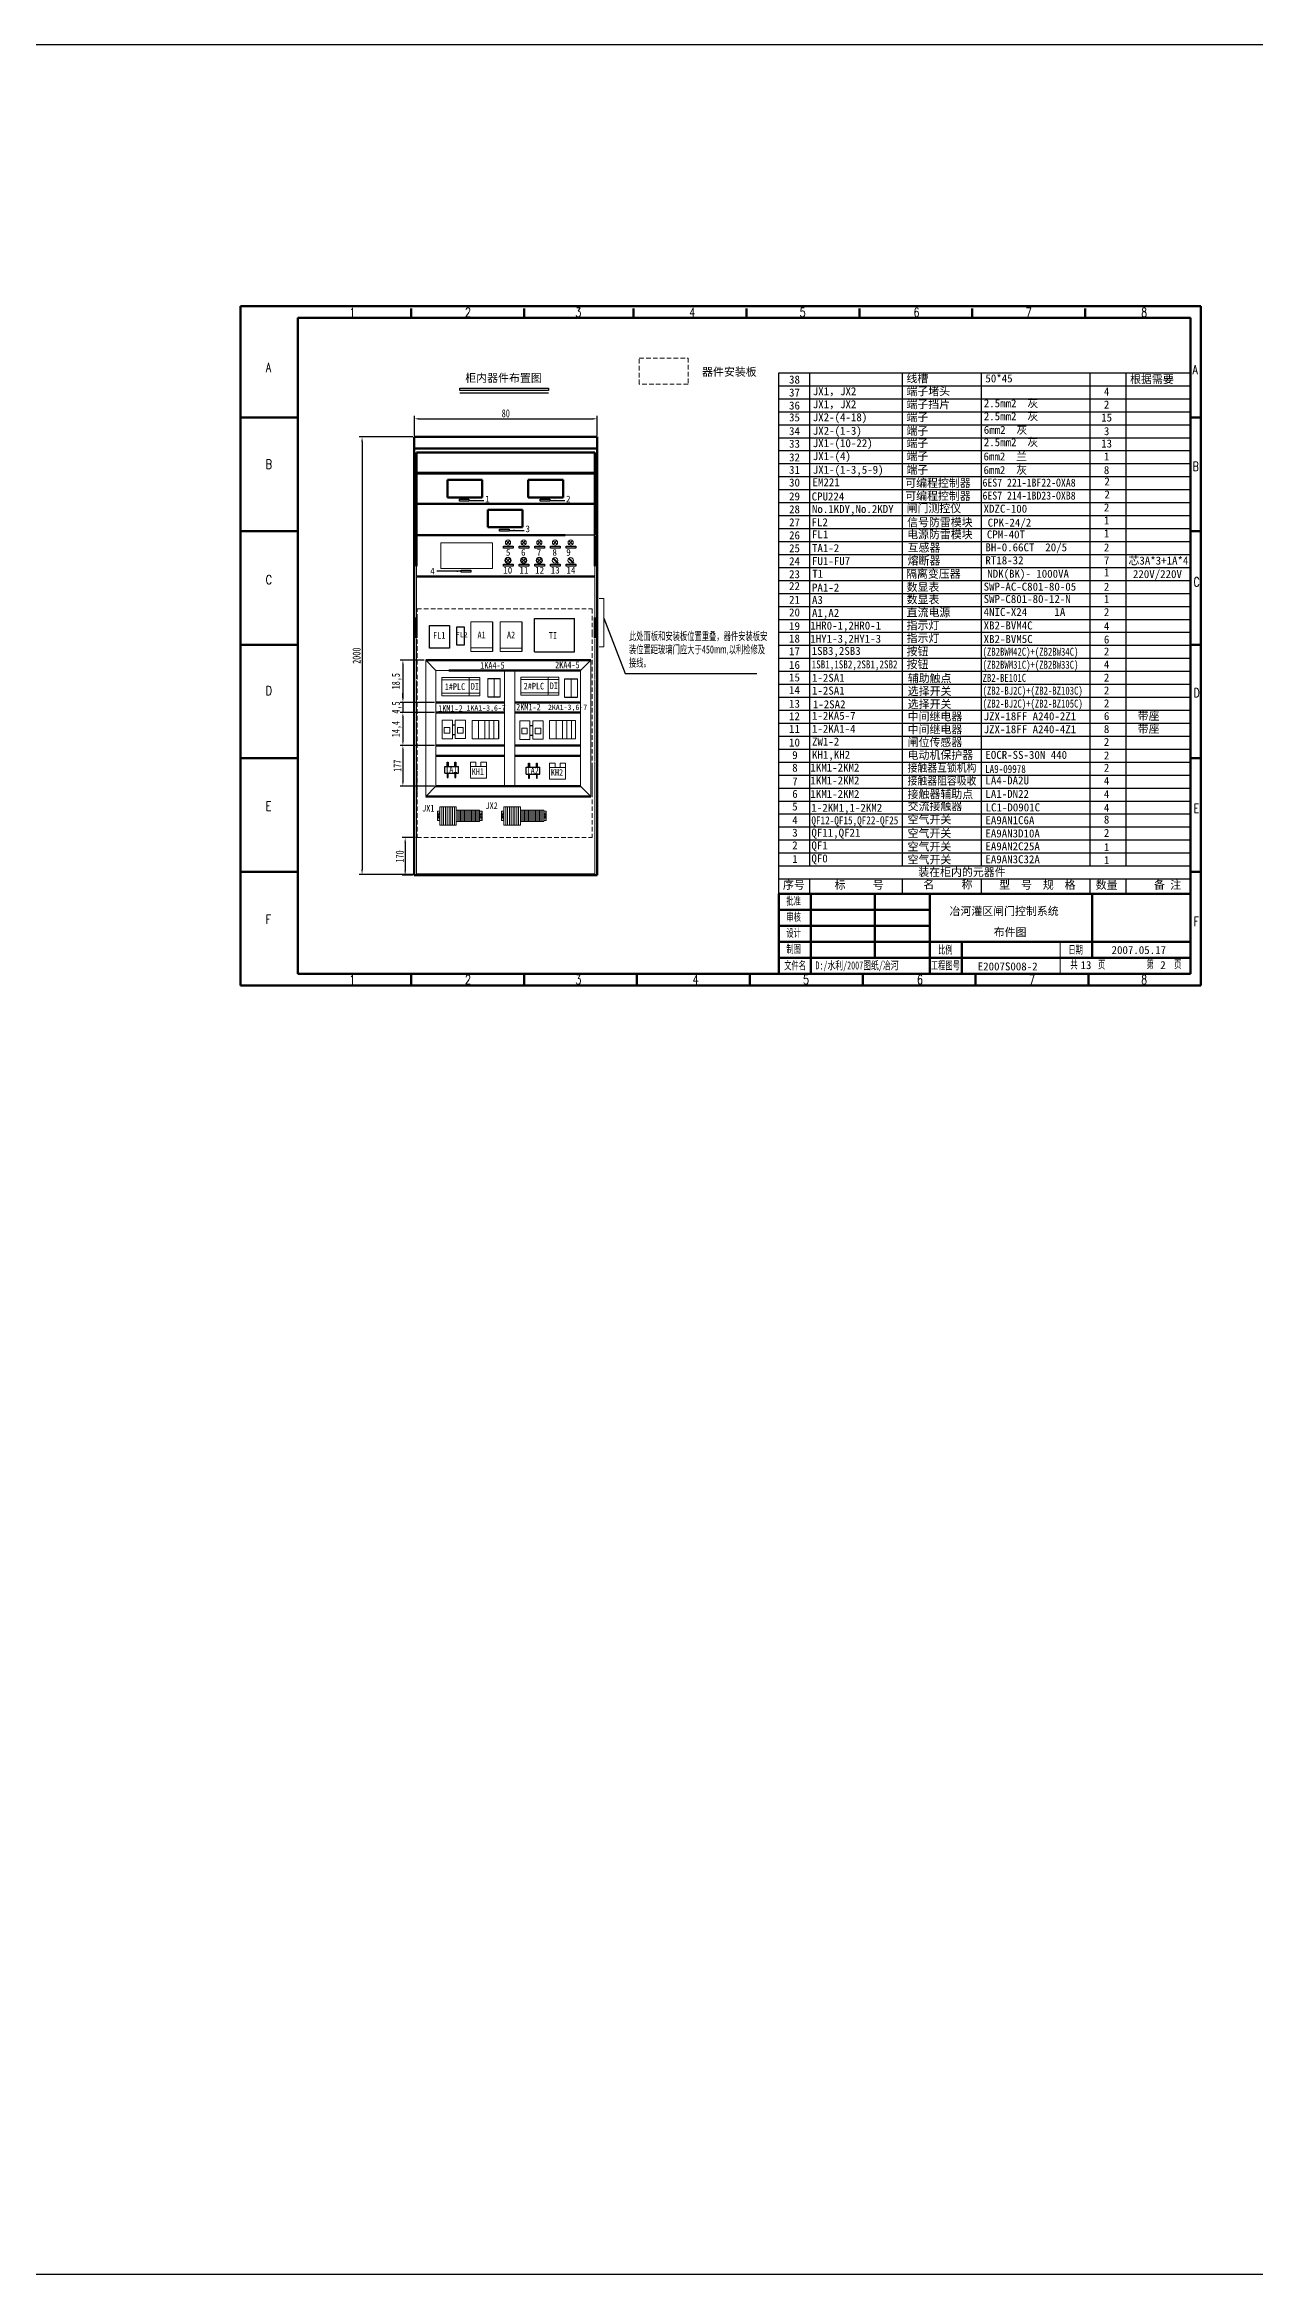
# Model space of a CAD drawing. Header units: millimetres. Extents: x 351 to 10319, y -5939 to 5511.
# Drawn here: x 2900 to 3429, y -2787 to -1812 of the extents above; entities that cross this region are included whole.
import ezdxf
from ezdxf.enums import TextEntityAlignment as Align

# ---------------------------------------------------------------- set-up
doc = ezdxf.new("R2010")
doc.units = ezdxf.units.MM
doc.linetypes.add('DASHED', pattern=[0.75, 0.5, -0.25])
doc.layers.add('40', color=7, linetype='Continuous')
doc.layers.add('41', color=7, linetype='Continuous')
doc.styles.add('HZ', font='txt.shx', dxfattribs={"width": 0.65, "bigfont": 'hztxt.shx'})
doc.styles.add('song', font='SimSun.ttf', dxfattribs={"width": 0.65})
doc.styles.add('仿宋', font='SIMFANG.TTF', dxfattribs={"width": 0.65})
doc.styles.add('图框', font='SimSun.ttf')
doc.dimstyles.new('ISO-25', dxfattribs={"dimtxt": 3.5, "dimasz": 2, "dimexe": 1.25, "dimexo": 0.625, "dimtad": 1, "dimtoh": 1, "dimtxsty": 'song', "dimcen": 2.5, "dimadec": 0, "dimazin": 0, "dimtfac": 1, "dimtmove": 0, "dimatfit": 3, "dimfxl": 0, "dimarcsym": 0})

# ---------------------------------------------------------------- blocks, each defined once
blk = doc.blocks.new('A3图框')
at = {"color": 0, "lineweight": 50}
for p, q in [((167.91, 122.87), (-252.09, 122.87)), ((-177.45, 121.9), (-177.45, 117.9)), ((-128.08, 121.9), (-128.08, 117.9)), ((-80.2, 121.9), (-80.2, 117.9)), ((-30.83, 121.9), (-30.83, 117.9)), ((18.54, 121.9), (18.54, 117.9)), ((67.91, 121.9), (67.91, 117.9)), ((117.28, 121.9), (117.28, 117.9)), ((-227.09, 74.21), (-252.09, 74.21)), ((167.91, 74.21), (163.31, 74.21)), ((-227.09, 24.55), (-252.09, 24.55)), ((167.91, 24.55), (163.31, 24.55)), ((-227.09, -25.11), (-252.09, -25.11)), ((167.48, -25.11), (163.31, -25.11)), ((-227.09, -74.77), (-252.09, -74.77)), ((167.91, -74.77), (163.31, -74.77)), ((-227.09, -124.43), (-252.09, -124.43)), ((167.91, -124.43), (163.31, -124.43)), ((167.91, -174.13), (-252.08, -174.13)), ((-177.45, -169.13), (-177.45, -174.09)), ((-128.08, -169.13), (-128.08, -174.09)), ((-78.71, -169.13), (-78.71, -174.09)), ((-29.34, -169.13), (-29.34, -174.09)), ((20.03, -169.13), (20.03, -174.09)), ((69.4, -169.13), (69.4, -174.09)), ((118.77, -169.13), (118.77, -174.09))]:
    blk.add_line(p, q, dxfattribs=at)
at = {"lineweight": 20}
blk.add_line((106.31, -155.13), (106.31, -169.13), dxfattribs=at)
at = {"layer": '40', "color": 0, "lineweight": 50}
for p, q in [((163.31, 117.86), (-227.09, 117.86)), ((163.31, -169.13), (163.31, 117.86)), ((-16.69, -134.13), (163.31, -134.13)), ((-16.69, -169.13), (-16.69, -134.13)), ((-2.69, -169.13), (-2.69, -134.13)), ((25.31, -162.13), (25.31, -134.13)), ((49.31, -169.13), (49.31, -134.13)), ((120.31, -162.13), (120.31, -134.13)), ((-16.69, -141.13), (49.31, -141.13)), ((-16.69, -148.13), (49.31, -148.13)), ((-16.69, -155.13), (163.31, -155.13)), ((63.31, -169.13), (63.31, -155.13)), ((63.31, -169.13), (63.31, -155.13)), ((120.31, -162.13), (120.31, -155.13)), ((-16.69, -162.13), (163.31, -162.13)), ((-227.09, -169.13), (163.31, -169.13))]:
    blk.add_line(p, q, dxfattribs=at)
at = {"layer": '41', "color": 0, "lineweight": 50}
for p, q in [((-252.09, 122.87), (-252.09, -174.13)), ((-227.09, 117.86), (-227.09, -169.13)), ((167.91, 122.87), (167.91, -174.13))]:
    blk.add_line(p, q, dxfattribs=at)
at = {"color": 0, "lineweight": 50, "style": 'HZ', "width": 0.75}
for s, p in [('1', (-204.46, 118.25)), ('2', (-153.9, 118.25)), ('3', (-105.64, 118.25)), ('4', (-55.8, 118.25)), ('5', (-7.53, 118.25)), ('6', (42.26, 118.25)), ('7', (91.29, 118.25)), ('8', (141.81, 118.25)), ('A', (-241.05, 94.13)), ('A', (164.3, 93.18)), ('B', (-241.05, 51.84)), ('B', (164.3, 50.89)), ('C', (-241.05, 1.29)), ('C', (164.68, 0.34)), ('D', (-241.05, -47.19)), ('D', (164.68, -48.14)), ('E', (-241.05, -97.74)), ('E', (164.68, -98.68)), ('F', (-241.05, -147.25)), ('F', (164.68, -148.2)), ('1', (-204.46, -173.57)), ('2', (-153.9, -173.57)), ('3', (-105.64, -173.57)), ('4', (-54.31, -173.57)), ('5', (-6.05, -173.57)), ('6', (43.75, -173.57)), ('7', (92.78, -173.57)), ('8', (141.81, -173.57))]:
    blk.add_text(s, height=4, dxfattribs=at).set_placement(p)
at = {"layer": '41', "color": 0, "lineweight": 20, "style": '仿宋', "width": 0.65}
for s, p in [('批准', (-13.37, -138.93)), ('审核', (-13.37, -145.93)), ('设计', (-13.37, -152.93)), ('制图', (-13.37, -159.93)), ('文件名', (-14.32, -167.16)), ('工程图号', (49.8, -167.15)), ('比例', (52.97, -160.27)), ('日期', (109.97, -160.27)), ('共     页', (110.85, -166.78)), ('第     页', (144.15, -166.64))]:
    blk.add_text(s, height=3.5, dxfattribs=at).set_placement(p)
blk = doc.blocks.new('*D100')
at = {"color": 0, "lineweight": -2}
for p, q in [((3062.19, -2158.56), (3056.36, -2158.56)), ((3057.61, -2160.56), (3057.61, -2173.05)), ((3060.99, -2175.05), (3056.36, -2175.05))]:
    blk.add_line(p, q, dxfattribs=at)
at = {"color": 0}
for points in [[(3057.28, -2160.56), (3057.94, -2160.56), (3057.61, -2158.56)], [(3057.28, -2173.05), (3057.94, -2173.05), (3057.61, -2175.05)]]:
    blk.add_solid(points, dxfattribs=at)
at = {"layer": 'Defpoints', "color": 0}
for p in [(3062.82, -2158.56), (3057.61, -2175.05), (3061.62, -2175.05)]:
    blk.add_point(p, dxfattribs=at)
at = {"color": 0, "insert": (3055.24, -2166.8), "char_height": 3.5, "attachment_point": 5, "rotation": 90, "style": 'song'}
blk.add_mtext('170', dxfattribs=at)
blk = doc.blocks.new('*D101')
at = {"color": 0, "lineweight": -2}
for p, q in [((3065.96, -2080.9), (3055.37, -2080.9)), ((3056.62, -2082.9), (3056.62, -2097.4)), ((3070.46, -2099.4), (3055.37, -2099.4))]:
    blk.add_line(p, q, dxfattribs=at)
at = {"color": 0}
for points in [[(3056.29, -2082.9), (3056.96, -2082.9), (3056.62, -2080.9)], [(3056.29, -2097.4), (3056.96, -2097.4), (3056.62, -2099.4)]]:
    blk.add_solid(points, dxfattribs=at)
at = {"layer": 'Defpoints', "color": 0}
for p in [(3066.59, -2080.9), (3056.62, -2099.4), (3071.09, -2099.4)]:
    blk.add_point(p, dxfattribs=at)
at = {"color": 0, "insert": (3053.96, -2090.15), "char_height": 3.5, "attachment_point": 5, "rotation": 90, "style": 'song'}
blk.add_mtext('18,5', dxfattribs=at)
blk = doc.blocks.new('*D102')
at = {"color": 0, "lineweight": -2}
for p, q in [((3056.62, -2097.4), (3056.62, -2095.4)), ((3070.46, -2099.4), (3055.37, -2099.4)), ((3070.46, -2103.9), (3055.37, -2103.9)), ((3056.62, -2099.4), (3056.62, -2103.9)), ((3056.62, -2105.9), (3056.62, -2107.9))]:
    blk.add_line(p, q, dxfattribs=at)
at = {"color": 0}
for points in [[(3056.29, -2097.4), (3056.96, -2097.4), (3056.62, -2099.4)], [(3056.29, -2105.9), (3056.96, -2105.9), (3056.62, -2103.9)]]:
    blk.add_solid(points, dxfattribs=at)
at = {"layer": 'Defpoints', "color": 0}
for p in [(3056.62, -2103.9), (3071.09, -2099.4), (3071.09, -2103.9)]:
    blk.add_point(p, dxfattribs=at)
at = {"color": 0, "insert": (3053.96, -2101.65), "char_height": 3.5, "attachment_point": 5, "rotation": 90, "style": 'song'}
blk.add_mtext('4,5', dxfattribs=at)
blk = doc.blocks.new('*D103')
at = {"color": 0, "lineweight": -2}
for p, q in [((3070.46, -2103.9), (3055.37, -2103.9)), ((3056.62, -2105.9), (3056.62, -2116.3)), ((3070.46, -2118.3), (3055.37, -2118.3))]:
    blk.add_line(p, q, dxfattribs=at)
at = {"color": 0}
for points in [[(3056.29, -2105.9), (3056.96, -2105.9), (3056.62, -2103.9)], [(3056.29, -2116.3), (3056.96, -2116.3), (3056.62, -2118.3)]]:
    blk.add_solid(points, dxfattribs=at)
at = {"layer": 'Defpoints', "color": 0}
for p in [(3071.09, -2103.9), (3056.62, -2118.3), (3071.09, -2118.3)]:
    blk.add_point(p, dxfattribs=at)
at = {"color": 0, "insert": (3053.96, -2111.1), "char_height": 3.5, "attachment_point": 5, "rotation": 90, "style": 'song'}
blk.add_mtext('14,4', dxfattribs=at)
blk = doc.blocks.new('*D104')
at = {"color": 0, "lineweight": -2}
for p, q in [((3070.46, -2118.3), (3055.37, -2118.3)), ((3056.62, -2120.3), (3056.62, -2134)), ((3070.46, -2136), (3055.37, -2136))]:
    blk.add_line(p, q, dxfattribs=at)
at = {"color": 0}
for points in [[(3056.29, -2120.3), (3056.96, -2120.3), (3056.62, -2118.3)], [(3056.29, -2134), (3056.96, -2134), (3056.62, -2136)]]:
    blk.add_solid(points, dxfattribs=at)
at = {"layer": 'Defpoints', "color": 0}
for p in [(3071.09, -2118.3), (3056.62, -2136), (3071.09, -2136)]:
    blk.add_point(p, dxfattribs=at)
at = {"color": 0, "insert": (3054.25, -2127.15), "char_height": 3.5, "attachment_point": 5, "rotation": 90, "style": 'song'}
blk.add_mtext('177', dxfattribs=at)
blk = doc.blocks.new('*D105')
at = {"color": 0, "lineweight": -2}
for p, q in [((3061.62, -1982.71), (3061.62, -1974.15)), ((3063.62, -1975.4), (3139.62, -1975.4)), ((3141.62, -1982.71), (3141.62, -1974.15))]:
    blk.add_line(p, q, dxfattribs=at)
at = {"color": 0}
for points in [[(3063.62, -1975.07), (3063.62, -1975.73), (3061.62, -1975.4)], [(3139.62, -1975.07), (3139.62, -1975.73), (3141.62, -1975.4)]]:
    blk.add_solid(points, dxfattribs=at)
at = {"layer": 'Defpoints', "color": 0}
for p in [(3141.62, -1975.4), (3061.62, -1983.33), (3141.62, -1983.33)]:
    blk.add_point(p, dxfattribs=at)
at = {"color": 0, "insert": (3101.62, -1973.03), "char_height": 3.5, "attachment_point": 5, "style": 'song'}
blk.add_mtext('80', dxfattribs=at)
blk = doc.blocks.new('*D106')
at = {"color": 0, "lineweight": -2}
for p, q in [((3060.99, -1983.33), (3037.51, -1983.33)), ((3038.76, -1985.33), (3038.76, -2172.64)), ((3061.99, -2174.64), (3037.51, -2174.64))]:
    blk.add_line(p, q, dxfattribs=at)
at = {"color": 0}
for points in [[(3038.42, -1985.33), (3039.09, -1985.33), (3038.76, -1983.33)], [(3038.42, -2172.64), (3039.09, -2172.64), (3038.76, -2174.64)]]:
    blk.add_solid(points, dxfattribs=at)
at = {"layer": 'Defpoints', "color": 0}
for p in [(3061.62, -1983.33), (3038.76, -2174.64), (3062.62, -2174.64)]:
    blk.add_point(p, dxfattribs=at)
at = {"color": 0, "insert": (3036.38, -2078.99), "char_height": 3.5, "attachment_point": 5, "rotation": 90, "style": 'song'}
blk.add_mtext('2000', dxfattribs=at)

msp = doc.modelspace()

# ---------------------------------------------------------------- linework, layer by layer
at = {"color": 0}
for p, q in [((3221.006, -1955.26), (3400.744, -1955.26)), ((3221.006, -2183.191), (3221.006, -1955.26)), ((3234.522, -2069.065), (3234.522, -1955.26)), ((3275.04, -2102.8), (3275.04, -1955.26)), ((3309.643, -2102.8), (3309.643, -1955.26)), ((3357.112, -2069.065), (3357.112, -1955.26)), ((3372.93, -2069.065), (3372.93, -1955.26)), ((3081.573, -1964.043), (3120.293, -1964.043)), ((3221.006, -1960.936), (3400.744, -1960.936)), ((3221.006, -1966.611), (3400.744, -1966.611)), ((3221.006, -1966.611), (3400.744, -1966.611)), ((3221.006, -1966.611), (3400.744, -1966.611)), ((3221.006, -1972.287), (3400.744, -1972.287)), ((3221.006, -1977.962), (3400.744, -1977.962)), ((3221.006, -1983.638), (3400.744, -1983.638)), ((3221.006, -1983.638), (3400.744, -1983.638)), ((3221.006, -1989.313), (3400.744, -1989.313)), ((3221.006, -1994.989), (3400.744, -1994.989)), ((3221.006, -2000.664), (3400.744, -2000.664)), ((3221.006, -2006.339), (3400.744, -2006.339)), ((3221.006, -2012.015), (3400.744, -2012.015)), ((3221.006, -2017.69), (3400.744, -2017.69)), ((3221.006, -2023.366), (3400.744, -2023.366)), ((3221.006, -2029.041), (3400.744, -2029.041)), ((3221.006, -2034.717), (3400.744, -2034.717)), ((3221.006, -2040.392), (3400.744, -2040.392)), ((3221.006, -2046.067), (3400.744, -2046.067)), ((3221.006, -2051.743), (3400.744, -2051.743)), ((3221.006, -2057.418), (3400.744, -2057.418)), ((3234.522, -2080.148), (3234.522, -2052.019)), ((3275.04, -2068.996), (3275.04, -2052.019)), ((3309.643, -2068.996), (3309.643, -2052.019)), ((3357.112, -2080.148), (3357.112, -2052.019)), ((3372.93, -2080.148), (3372.93, -2052.019)), ((3221.006, -2063.094), (3400.744, -2063.094)), ((3234.522, -2097.125), (3234.522, -2063.122)), ((3275.04, -2080.099), (3275.04, -2063.122)), ((3309.643, -2080.099), (3309.643, -2063.122)), ((3357.112, -2102.8), (3357.112, -2063.122)), ((3372.93, -2102.8), (3372.93, -2063.122)), ((3221.006, -2068.769), (3400.744, -2068.769)), ((3221.006, -2074.445), (3400.744, -2074.445)), ((3221.006, -2080.12), (3400.744, -2080.12)), ((3221.006, -2085.795), (3400.744, -2085.795)), ((3221.006, -2091.471), (3400.744, -2091.471)), ((3221.006, -2097.146), (3400.744, -2097.146)), ((3221.006, -2102.822), (3400.744, -2102.822)), ((3234.522, -2114.102), (3234.522, -2097.125)), ((3275.04, -2119.777), (3275.04, -2102.8)), ((3309.643, -2119.777), (3309.643, -2102.8)), ((3357.112, -2119.777), (3357.112, -2102.8)), ((3372.93, -2119.777), (3372.93, -2102.8)), ((3221.006, -2108.497), (3400.744, -2108.497)), ((3221.006, -2114.173), (3400.744, -2114.173)), ((3234.522, -2136.973), (3234.522, -2114.102)), ((3221.006, -2119.848), (3400.744, -2119.848)), ((3221.006, -2125.523), (3400.744, -2125.523)), ((3275.04, -2142.649), (3275.04, -2119.777)), ((3309.643, -2142.649), (3309.643, -2119.777)), ((3357.112, -2142.649), (3357.112, -2119.777)), ((3372.93, -2142.649), (3372.93, -2119.777)), ((3221.006, -2131.199), (3400.744, -2131.199)), ((3234.522, -2153.95), (3234.522, -2131.298)), ((3275.04, -2153.95), (3275.04, -2131.298)), ((3309.643, -2153.901), (3309.643, -2131.298)), ((3357.112, -2153.901), (3357.112, -2131.298)), ((3372.93, -2153.901), (3372.93, -2131.298)), ((3221.006, -2136.874), (3400.744, -2136.874)), ((3221.006, -2142.55), (3400.744, -2142.55)), ((3221.006, -2148.225), (3400.744, -2148.225)), ((3221.006, -2153.901), (3400.744, -2153.901)), ((3234.522, -2170.927), (3234.522, -2153.95)), ((3275.04, -2170.927), (3275.04, -2153.95)), ((3309.643, -2170.927), (3309.643, -2153.95)), ((3357.112, -2170.927), (3357.112, -2153.95)), ((3372.93, -2170.927), (3372.93, -2153.95)), ((3221.006, -2159.576), (3400.744, -2159.576)), ((3221.006, -2165.252), (3400.744, -2165.252)), ((3221.006, -2170.927), (3400.744, -2170.927)), ((3221.006, -2176.602), (3400.744, -2176.602)), ((3234.522, -2183.191), (3234.522, -2176.602)), ((3275.04, -2183.191), (3275.04, -2176.602)), ((3309.643, -2183.191), (3309.643, -2176.602)), ((3357.112, -2183.191), (3357.112, -2176.602)), ((3372.93, -2183.191), (3372.93, -2176.602))]:
    msp.add_line(p, q, dxfattribs=at)
at = {"lineweight": 50}
for p, q in [((3061.617, -1983.33), (3061.617, -2175.047)), ((3061.617, -1983.33), (3141.617, -1983.33)), ((3061.617, -1988.33), (3141.617, -1988.33)), ((3141.617, -1983.33), (3141.617, -2143.318)), ((3141.617, -1983.33), (3141.617, -2175.047)), ((3062.617, -1990.158), (3062.617, -2017.061)), ((3062.617, -1990.158), (3140.617, -1990.158)), ((3062.617, -1990.158), (3140.617, -1990.158)), ((3062.617, -1999.048), (3140.617, -1999.048)), ((3140.617, -1990.158), (3140.617, -2017.061)), ((3061.617, -1999.281), (3128.617, -1999.281)), ((3062.617, -1999.281), (3140.617, -1999.281)), ((3076.109, -2002.136), (3091.309, -2002.136)), ((3076.109, -2002.136), (3076.109, -2009.746)), ((3091.309, -2002.136), (3091.309, -2009.746)), ((3111.464, -2002.136), (3126.664, -2002.136)), ((3111.464, -2002.136), (3111.464, -2009.746)), ((3126.664, -2002.136), (3126.664, -2009.746)), ((3062.617, -2012.616), (3127.617, -2012.616)), ((3062.617, -2012.616), (3140.617, -2012.616)), ((3062.617, -2012.816), (3062.617, -2039.857)), ((3076.109, -2009.746), (3091.309, -2009.746)), ((3093.727, -2015.205), (3108.927, -2015.205)), ((3093.727, -2015.205), (3093.727, -2022.815)), ((3108.927, -2015.205), (3108.927, -2022.815)), ((3111.464, -2009.746), (3126.664, -2009.746)), ((3140.617, -2012.816), (3140.617, -2026.151)), ((3062.617, -2026.351), (3127.617, -2026.351)), ((3093.727, -2022.815), (3108.927, -2022.815)), ((3140.617, -2026.522), (3140.617, -2039.857)), ((3062.617, -2044.331), (3140.617, -2044.331)), ((3062.617, -2062.311), (3062.617, -2071.201)), ((3140.617, -2062.311), (3140.617, -2071.201)), ((3066.589, -2080.901), (3138.825, -2080.901)), ((3076.709, -2085.401), (3134.325, -2085.401)), ((3071.089, -2099.401), (3094.146, -2099.401)), ((3071.089, -2103.901), (3094.146, -2103.901)), ((3094.146, -2099.401), (3101.118, -2099.401)), ((3094.146, -2103.901), (3101.118, -2103.901)), ((3105.618, -2099.401), (3134.325, -2099.401)), ((3105.618, -2103.901), (3134.325, -2103.901)), ((3071.089, -2118.301), (3094.146, -2118.301)), ((3071.089, -2122.801), (3094.146, -2122.801)), ((3094.146, -2118.301), (3101.118, -2118.301)), ((3094.146, -2122.801), (3101.118, -2122.801)), ((3105.618, -2118.301), (3134.325, -2118.301)), ((3105.618, -2122.801), (3134.325, -2122.801)), ((3066.589, -2140.502), (3138.825, -2140.502)), ((3071.089, -2136.002), (3134.325, -2136.002)), ((3062.617, -2174.641), (3140.617, -2174.641)), ((3061.617, -2175.047), (3141.617, -2175.047)), ((3061.617, -2175.047), (3141.617, -2175.047))]:
    msp.add_line(p, q, dxfattribs=at)
at = {"lineweight": 20}
for p, q in [((3062.617, -2012.816), (3140.617, -2012.816)), ((3062.617, -2026.151), (3140.617, -2026.151)), ((3062.617, -2026.151), (3140.617, -2026.151)), ((3062.617, -2026.351), (3062.617, -2044.131)), ((3062.617, -2026.351), (3140.617, -2026.351)), ((3062.617, -2026.351), (3140.617, -2026.351)), ((3140.617, -2026.351), (3140.617, -2044.131)), ((3073.26, -2029.641), (3073.26, -2040.841)), ((3073.26, -2029.641), (3095.76, -2029.641)), ((3095.76, -2029.641), (3095.76, -2040.841)), ((3101.727, -2028.766), (3103.442, -2030.223)), ((3101.727, -2036.563), (3103.442, -2038.02)), ((3101.818, -2030.318), (3103.351, -2028.671)), ((3101.818, -2038.114), (3103.351, -2036.468)), ((3108.581, -2028.766), (3110.295, -2030.223)), ((3108.581, -2036.563), (3110.295, -2038.02)), ((3108.671, -2030.318), (3110.205, -2028.671)), ((3108.671, -2038.114), (3110.205, -2036.468)), ((3115.434, -2028.766), (3117.149, -2030.223)), ((3115.434, -2036.563), (3117.149, -2038.02)), ((3115.525, -2030.318), (3117.058, -2028.671)), ((3115.525, -2038.114), (3117.058, -2036.468)), ((3122.288, -2028.766), (3124.003, -2030.223)), ((3122.379, -2030.318), (3123.912, -2028.671)), ((3129.142, -2028.766), (3130.856, -2030.223)), ((3129.232, -2030.318), (3130.766, -2028.671)), ((3062.617, -2044.131), (3140.617, -2044.131)), ((3062.617, -2044.331), (3062.617, -2062.111)), ((3062.617, -2044.331), (3127.617, -2044.331)), ((3062.617, -2044.331), (3127.617, -2044.331)), ((3073.26, -2040.841), (3095.76, -2040.841)), ((3140.617, -2044.331), (3140.617, -2062.111)), ((3142.457, -2054.045), (3144.448, -2054.045)), ((3144.448, -2075.152), (3144.448, -2054.045)), ((3086.261, -2064.158), (3095.761, -2064.158)), ((3086.261, -2077.158), (3086.261, -2064.158)), ((3099.139, -2064.178), (3108.639, -2064.178)), ((3099.139, -2077.178), (3099.139, -2064.178)), ((3062.617, -2071.401), (3062.617, -2089.181)), ((3086.261, -2075.608), (3095.761, -2075.608)), ((3086.261, -2077.158), (3095.761, -2077.158)), ((3099.139, -2075.629), (3108.639, -2075.629)), ((3099.139, -2077.178), (3108.639, -2077.178)), ((3140.617, -2071.401), (3140.617, -2089.181)), ((3142.457, -2075.152), (3144.448, -2075.152)), ((3066.589, -2080.901), (3066.589, -2140.502)), ((3071.089, -2085.401), (3071.089, -2136.002)), ((3071.089, -2085.401), (3089.63, -2085.401)), ((3101.118, -2085.401), (3101.118, -2136.002)), ((3105.618, -2085.401), (3105.618, -2136.002)), ((3134.325, -2085.401), (3134.325, -2136.002)), ((3138.825, -2080.901), (3138.825, -2140.502)), ((3062.617, -2089.893), (3062.617, -2107.673)), ((3073.668, -2088.545), (3090.268, -2088.545)), ((3073.668, -2088.545), (3073.668, -2096.545)), ((3073.668, -2096.545), (3090.268, -2096.545)), ((3073.668, -2096.545), (3090.268, -2096.545)), ((3073.707, -2089.573), (3090.268, -2089.573)), ((3073.707, -2095.44), (3090.268, -2095.44)), ((3085.668, -2088.545), (3085.668, -2096.545)), ((3090.268, -2088.545), (3090.268, -2096.545)), ((3093.743, -2088.922), (3093.743, -2096.922)), ((3096.523, -2088.922), (3096.523, -2096.922)), ((3099.182, -2088.922), (3099.182, -2096.922)), ((3099.182, -2088.922), (3099.182, -2096.922)), ((3108.203, -2088.318), (3108.203, -2096.318)), ((3108.203, -2088.318), (3124.803, -2088.318)), ((3108.203, -2096.318), (3124.803, -2096.318)), ((3108.203, -2096.318), (3124.803, -2096.318)), ((3108.242, -2089.346), (3124.803, -2089.346)), ((3108.242, -2095.213), (3124.803, -2095.213)), ((3120.203, -2088.318), (3120.203, -2096.318)), ((3124.803, -2088.318), (3124.803, -2096.318)), ((3127.353, -2089.137), (3127.353, -2097.137)), ((3130.224, -2089.137), (3130.224, -2097.137)), ((3132.972, -2089.137), (3132.972, -2097.137)), ((3132.972, -2089.137), (3132.972, -2097.137)), ((3140.617, -2089.381), (3140.617, -2107.161)), ((3062.617, -2107.873), (3062.617, -2125.653)), ((3073.764, -2107.195), (3078.264, -2107.195)), ((3073.764, -2107.195), (3073.764, -2115.295)), ((3073.764, -2115.295), (3078.264, -2115.295)), ((3078.264, -2107.195), (3078.264, -2115.295)), ((3079.476, -2107.145), (3083.976, -2107.145)), ((3079.476, -2107.145), (3079.476, -2115.245)), ((3079.476, -2115.245), (3083.976, -2115.245)), ((3083.976, -2107.145), (3083.976, -2115.245)), ((3086.956, -2107.327), (3086.956, -2115.327)), ((3086.956, -2107.327), (3096.394, -2107.327)), ((3086.956, -2115.327), (3096.394, -2115.327)), ((3089.736, -2107.327), (3089.736, -2115.327)), ((3092.394, -2107.327), (3092.394, -2115.327)), ((3092.394, -2107.327), (3092.394, -2115.327)), ((3094.394, -2107.327), (3094.394, -2115.327)), ((3094.394, -2107.327), (3094.394, -2115.327)), ((3096.394, -2107.327), (3096.394, -2115.327)), ((3096.426, -2107.327), (3098.426, -2107.327)), ((3096.426, -2107.327), (3096.426, -2115.327)), ((3096.426, -2115.327), (3098.426, -2115.327)), ((3107.702, -2107.48), (3107.702, -2115.58)), ((3107.702, -2107.48), (3112.202, -2107.48)), ((3107.702, -2115.58), (3112.202, -2115.58)), ((3112.202, -2107.48), (3112.202, -2115.58)), ((3113.414, -2107.43), (3113.414, -2115.53)), ((3113.414, -2107.43), (3117.914, -2107.43)), ((3113.414, -2115.53), (3117.914, -2115.53)), ((3117.914, -2107.43), (3117.914, -2115.53)), ((3120.762, -2107.329), (3130.381, -2107.329)), ((3120.762, -2107.329), (3120.762, -2115.329)), ((3120.762, -2115.329), (3130.381, -2115.329)), ((3123.634, -2107.329), (3123.634, -2115.329)), ((3126.381, -2107.329), (3126.381, -2115.329)), ((3126.381, -2107.329), (3126.381, -2115.329)), ((3128.381, -2107.329), (3128.381, -2115.329)), ((3128.381, -2107.329), (3128.381, -2115.329)), ((3130.058, -2107.329), (3132.058, -2107.329)), ((3130.058, -2115.329), (3132.058, -2115.329)), ((3130.381, -2107.329), (3130.381, -2115.329)), ((3132.058, -2107.329), (3132.058, -2115.329)), ((3132.058, -2107.329), (3132.058, -2115.329)), ((3140.617, -2107.361), (3140.617, -2125.141)), ((3062.617, -2125.341), (3062.617, -2143.121)), ((3086.135, -2125.591), (3086.135, -2132.591)), ((3086.135, -2125.591), (3088.534, -2125.591)), ((3088.534, -2125.591), (3088.534, -2127.429)), ((3090.735, -2125.591), (3093.135, -2125.591)), ((3090.735, -2125.591), (3090.735, -2127.429)), ((3093.135, -2125.591), (3093.135, -2132.591)), ((3140.617, -2125.341), (3140.617, -2143.121)), ((3062.617, -2129.435), (3062.617, -2174.641)), ((3086.135, -2127.429), (3093.135, -2127.429)), ((3086.135, -2132.591), (3093.135, -2132.591)), ((3120.766, -2125.995), (3123.165, -2125.995)), ((3120.766, -2125.995), (3120.766, -2132.995)), ((3120.766, -2127.832), (3127.766, -2127.832)), ((3120.766, -2132.995), (3127.766, -2132.995)), ((3123.165, -2125.995), (3123.165, -2127.832)), ((3125.366, -2125.995), (3125.366, -2127.832)), ((3125.366, -2125.995), (3127.766, -2125.995)), ((3127.766, -2125.995), (3127.766, -2132.995)), ((3140.617, -2129.435), (3140.617, -2174.641)), ((3071.089, -2136.002), (3066.589, -2140.502)), ((3072.781, -2145.05), (3079.981, -2145.05)), ((3072.781, -2145.05), (3072.781, -2153.05)), ((3073.581, -2145.05), (3073.581, -2153.05)), ((3073.581, -2145.05), (3073.581, -2153.05)), ((3074.381, -2145.05), (3074.381, -2153.05)), ((3074.381, -2145.05), (3074.381, -2153.05)), ((3075.181, -2145.05), (3075.181, -2153.05)), ((3075.181, -2145.05), (3075.181, -2153.05)), ((3075.981, -2145.05), (3075.981, -2153.05)), ((3075.981, -2145.05), (3075.981, -2153.05)), ((3076.781, -2145.05), (3076.781, -2153.05)), ((3076.781, -2145.05), (3076.781, -2153.05)), ((3077.581, -2145.05), (3077.581, -2153.05)), ((3077.581, -2145.05), (3077.581, -2153.05)), ((3078.381, -2145.05), (3078.381, -2153.05)), ((3078.381, -2145.05), (3078.381, -2153.05)), ((3079.181, -2145.05), (3079.181, -2153.05)), ((3079.181, -2145.05), (3079.181, -2153.05)), ((3079.181, -2145.05), (3079.181, -2153.05)), ((3079.981, -2145.05), (3079.981, -2153.05)), ((3100.785, -2145.05), (3100.785, -2153.05)), ((3100.785, -2145.05), (3107.985, -2145.05)), ((3101.585, -2145.05), (3101.585, -2153.05)), ((3101.585, -2145.05), (3101.585, -2153.05)), ((3102.385, -2145.05), (3102.385, -2153.05)), ((3102.385, -2145.05), (3102.385, -2153.05)), ((3103.185, -2145.05), (3103.185, -2153.05)), ((3103.185, -2145.05), (3103.185, -2153.05)), ((3103.985, -2145.05), (3103.985, -2153.05)), ((3103.985, -2145.05), (3103.985, -2153.05)), ((3104.785, -2145.05), (3104.785, -2153.05)), ((3104.785, -2145.05), (3104.785, -2153.05)), ((3105.585, -2145.05), (3105.585, -2153.05)), ((3105.585, -2145.05), (3105.585, -2153.05)), ((3106.385, -2145.05), (3106.385, -2153.05)), ((3106.385, -2145.05), (3106.385, -2153.05)), ((3107.185, -2145.05), (3107.185, -2153.05)), ((3107.185, -2145.05), (3107.185, -2153.05)), ((3107.185, -2145.05), (3107.185, -2153.05)), ((3107.985, -2145.05), (3107.985, -2153.05)), ((3134.325, -2136.002), (3138.825, -2140.502)), ((3071.748, -2147.055), (3072.781, -2151.044)), ((3072.781, -2147.055), (3071.748, -2151.044)), ((3072.781, -2153.05), (3079.981, -2153.05)), ((3079.981, -2146.55), (3079.981, -2151.55)), ((3079.981, -2146.55), (3090.181, -2146.55)), ((3079.981, -2151.55), (3090.181, -2151.55)), ((3080.581, -2146.55), (3080.581, -2151.55)), ((3080.581, -2146.55), (3080.581, -2151.55)), ((3081.181, -2146.55), (3081.181, -2151.55)), ((3081.181, -2146.55), (3081.181, -2151.55)), ((3081.781, -2146.55), (3081.781, -2151.55)), ((3081.781, -2146.55), (3081.781, -2151.55)), ((3082.381, -2146.55), (3082.381, -2151.55)), ((3082.381, -2146.55), (3082.381, -2151.55)), ((3082.981, -2146.55), (3082.981, -2151.55)), ((3082.981, -2146.55), (3082.981, -2151.55)), ((3083.581, -2146.55), (3083.581, -2151.55)), ((3083.581, -2146.55), (3083.581, -2151.55)), ((3084.181, -2146.55), (3084.181, -2151.55)), ((3084.181, -2146.55), (3084.181, -2151.55)), ((3084.781, -2146.55), (3084.781, -2151.55)), ((3084.781, -2146.55), (3084.781, -2151.55)), ((3085.381, -2146.55), (3085.381, -2151.55)), ((3085.381, -2146.55), (3085.381, -2151.55)), ((3085.981, -2146.55), (3085.981, -2151.55)), ((3085.981, -2146.55), (3085.981, -2151.55)), ((3086.581, -2146.55), (3086.581, -2151.55)), ((3086.581, -2146.55), (3086.581, -2151.55)), ((3087.181, -2146.55), (3087.181, -2151.55)), ((3087.181, -2146.55), (3087.181, -2151.55)), ((3087.781, -2146.55), (3087.781, -2151.55)), ((3087.781, -2146.55), (3087.781, -2151.55)), ((3088.381, -2146.55), (3088.381, -2151.55)), ((3088.381, -2146.55), (3088.381, -2151.55)), ((3088.981, -2146.55), (3088.981, -2151.55)), ((3088.981, -2146.55), (3088.981, -2151.55)), ((3089.581, -2146.55), (3089.581, -2151.55)), ((3089.581, -2146.55), (3089.581, -2151.55)), ((3090.181, -2146.55), (3090.181, -2151.55)), ((3091.214, -2147.055), (3090.181, -2151.044)), ((3090.181, -2147.055), (3091.214, -2151.044)), ((3100.785, -2147.055), (3099.752, -2151.044)), ((3099.752, -2147.055), (3100.785, -2151.044)), ((3100.785, -2153.05), (3107.985, -2153.05)), ((3107.985, -2146.55), (3107.985, -2151.55)), ((3107.985, -2146.55), (3118.185, -2146.55)), ((3107.985, -2151.55), (3118.185, -2151.55)), ((3108.585, -2146.55), (3108.585, -2151.55)), ((3108.585, -2146.55), (3108.585, -2151.55)), ((3109.185, -2146.55), (3109.185, -2151.55)), ((3109.185, -2146.55), (3109.185, -2151.55)), ((3109.785, -2146.55), (3109.785, -2151.55)), ((3109.785, -2146.55), (3109.785, -2151.55)), ((3110.385, -2146.55), (3110.385, -2151.55)), ((3110.385, -2146.55), (3110.385, -2151.55)), ((3110.985, -2146.55), (3110.985, -2151.55)), ((3110.985, -2146.55), (3110.985, -2151.55)), ((3111.585, -2146.55), (3111.585, -2151.55)), ((3111.585, -2146.55), (3111.585, -2151.55)), ((3112.185, -2146.55), (3112.185, -2151.55)), ((3112.185, -2146.55), (3112.185, -2151.55)), ((3112.785, -2146.55), (3112.785, -2151.55)), ((3112.785, -2146.55), (3112.785, -2151.55)), ((3113.385, -2146.55), (3113.385, -2151.55)), ((3113.385, -2146.55), (3113.385, -2151.55)), ((3113.985, -2146.55), (3113.985, -2151.55)), ((3113.985, -2146.55), (3113.985, -2151.55)), ((3114.585, -2146.55), (3114.585, -2151.55)), ((3114.585, -2146.55), (3114.585, -2151.55)), ((3115.185, -2146.55), (3115.185, -2151.55)), ((3115.185, -2146.55), (3115.185, -2151.55)), ((3115.785, -2146.55), (3115.785, -2151.55)), ((3115.785, -2146.55), (3115.785, -2151.55)), ((3116.385, -2146.55), (3116.385, -2151.55)), ((3116.385, -2146.55), (3116.385, -2151.55)), ((3116.985, -2146.55), (3116.985, -2151.55)), ((3116.985, -2146.55), (3116.985, -2151.55)), ((3117.585, -2146.55), (3117.585, -2151.55)), ((3117.585, -2146.55), (3117.585, -2151.55)), ((3118.185, -2146.55), (3118.185, -2151.55)), ((3118.185, -2147.055), (3119.218, -2151.044)), ((3119.218, -2147.055), (3118.185, -2151.044))]:
    msp.add_line(p, q, dxfattribs=at)
for p, q in [((3077.028, -2065.722), (3077.028, -2075.748)), ((3095.761, -2064.158), (3095.761, -2077.158)), ((3108.639, -2064.178), (3108.639, -2077.178)), ((3114.213, -2077.325), (3114.213, -2062.725)), ((3114.213, -2062.725), (3131.713, -2062.725)), ((3131.713, -2077.325), (3131.713, -2062.725)), ((3066.589, -2080.901), (3071.089, -2085.401)), ((3114.213, -2077.325), (3125.923, -2077.325)), ((3125.923, -2077.325), (3131.713, -2077.325)), ((3138.825, -2080.901), (3134.325, -2085.401)), ((3093.743, -2088.922), (3099.182, -2088.922)), ((3127.353, -2089.137), (3132.972, -2089.137)), ((3093.743, -2096.922), (3099.182, -2096.922)), ((3127.353, -2097.137), (3132.972, -2097.137)), ((3078.264, -2109.273), (3079.476, -2109.273)), ((3078.264, -2113.53), (3079.476, -2113.53)), ((3098.426, -2107.327), (3098.426, -2115.327)), ((3112.202, -2109.558), (3113.414, -2109.558)), ((3112.202, -2113.815), (3113.414, -2113.815)), ((3074.92, -2130.403), (3074.92, -2127.403)), ((3074.92, -2127.403), (3080.92, -2127.403)), ((3074.92, -2130.403), (3080.92, -2130.403)), ((3080.92, -2130.403), (3080.92, -2127.403)), ((3110.576, -2127.777), (3116.576, -2127.777)), ((3110.576, -2130.777), (3110.576, -2127.777)), ((3110.576, -2130.777), (3116.576, -2130.777)), ((3116.576, -2130.777), (3116.576, -2127.777))]:
    msp.add_line(p, q)
for points in [[(2066.199, -1811.726), (7008.567, -1811.726), (7008.567, -2786.942), (2066.199, -2786.942)], [(3122.208, -2036.506), (3122.418, -2036.296), (3124.463, -2038.341), (3124.253, -2038.551)], [(3129.062, -2036.506), (3129.271, -2036.296), (3131.316, -2038.341), (3131.106, -2038.551)], [(3080.161, -2066.346), (3083.466, -2066.346), (3083.466, -2074.367), (3080.161, -2074.367)], [(3075.95, -2127.403), (3075.95, -2125.565), (3076.355, -2125.565), (3076.355, -2127.403)], [(3079.348, -2127.403), (3079.348, -2125.565), (3079.753, -2125.565), (3079.753, -2127.403)], [(3111.606, -2127.777), (3111.606, -2125.938), (3112.011, -2125.938), (3112.011, -2127.777)], [(3115.004, -2127.777), (3115.004, -2125.938), (3115.409, -2125.938), (3115.409, -2127.777)], [(3075.95, -2130.403), (3075.95, -2132.241), (3076.355, -2132.241), (3076.355, -2130.403)], [(3079.348, -2130.403), (3079.348, -2132.241), (3079.753, -2132.241), (3079.753, -2130.403)], [(3111.606, -2130.777), (3111.606, -2132.615), (3112.011, -2132.615), (3112.011, -2130.777)], [(3115.004, -2130.777), (3115.004, -2132.615), (3115.409, -2132.615), (3115.409, -2130.777)]]:
    msp.add_lwpolyline(points, close=True)
at = {"color": 0}
for points in [[(3081.573, -1961.986), (3120.293, -1961.986), (3120.293, -1962.983), (3081.573, -1962.983)], [(3081.317, -2010.558), (3085.469, -2010.558), (3085.469, -2011.432), (3081.317, -2011.432)], [(3116.671, -2010.558), (3120.823, -2010.558), (3120.823, -2011.432), (3116.671, -2011.432)], [(3098.935, -2023.627), (3103.087, -2023.627), (3103.087, -2024.501), (3098.935, -2024.501)], [(3100.62, -2031.101), (3104.772, -2031.101), (3104.772, -2031.975), (3100.62, -2031.975)], [(3107.474, -2031.101), (3111.625, -2031.101), (3111.625, -2031.975), (3107.474, -2031.975)], [(3114.327, -2031.101), (3118.479, -2031.101), (3118.479, -2031.975), (3114.327, -2031.975)], [(3121.181, -2031.101), (3125.333, -2031.101), (3125.333, -2031.975), (3121.181, -2031.975)], [(3128.035, -2031.101), (3132.186, -2031.101), (3132.186, -2031.975), (3128.035, -2031.975)], [(3082.118, -2041.653), (3086.27, -2041.653), (3086.27, -2042.527), (3082.118, -2042.527)], [(3100.62, -2038.897), (3104.772, -2038.897), (3104.772, -2039.771), (3100.62, -2039.771)], [(3107.474, -2038.897), (3111.625, -2038.897), (3111.625, -2039.771), (3107.474, -2039.771)], [(3114.327, -2038.897), (3118.479, -2038.897), (3118.479, -2039.771), (3114.327, -2039.771)], [(3121.181, -2038.897), (3125.333, -2038.897), (3125.333, -2039.771), (3121.181, -2039.771)], [(3128.035, -2038.897), (3132.186, -2038.897), (3132.186, -2039.771), (3128.035, -2039.771)]]:
    msp.add_lwpolyline(points, close=True, dxfattribs=at)
msp.add_lwpolyline([(3077.028, -2075.748), (3068.237, -2075.748), (3068.237, -2065.722), (3077.028, -2065.722)])
at = {"lineweight": 20}
for points in [[(3074.641, -2110.349), (3077.088, -2110.349), (3077.088, -2112.902), (3074.641, -2112.902)], [(3080.519, -2110.392), (3082.966, -2110.392), (3082.966, -2112.945), (3080.519, -2112.945)], [(3108.579, -2110.634), (3111.026, -2110.634), (3111.026, -2113.187), (3108.579, -2113.187)], [(3114.457, -2110.677), (3116.903, -2110.677), (3116.903, -2113.23), (3114.457, -2113.23)], [(3071.748, -2147.055), (3072.781, -2147.055), (3072.781, -2151.044), (3071.748, -2151.044)], [(3090.181, -2147.055), (3091.214, -2147.055), (3091.214, -2151.044), (3090.181, -2151.044)], [(3099.752, -2147.055), (3100.785, -2147.055), (3100.785, -2151.044), (3099.752, -2151.044)], [(3118.185, -2147.055), (3119.218, -2147.055), (3119.218, -2151.044), (3118.185, -2151.044)]]:
    msp.add_lwpolyline(points, close=True, dxfattribs=at)
for centre, radius in [((3102.584, -2029.495), 1.125), ((3109.438, -2029.495), 1.125), ((3116.292, -2029.495), 1.125), ((3123.145, -2029.495), 1.125), ((3129.999, -2029.495), 1.125), ((3102.584, -2037.291), 1.35), ((3102.584, -2037.291), 1.125), ((3109.438, -2037.291), 1.35), ((3109.438, -2037.291), 1.125), ((3116.292, -2037.291), 1.35), ((3116.292, -2037.291), 1.125), ((3123.145, -2037.291), 1.215), ((3129.999, -2037.291), 1.215)]:
    msp.add_circle(centre, radius, dxfattribs=at)
at = {"layer": '40', "linetype": 'DASHED', "lineweight": 20, "ltscale": 4}
for p, q in [((3062.818, -2068.856), (3062.818, -2058.556)), ((3062.818, -2058.556), (3139.459, -2058.556)), ((3139.459, -2058.556), (3139.459, -2068.856)), ((3062.818, -2068.856), (3062.818, -2086.636)), ((3139.459, -2068.856), (3139.459, -2104.816)), ((3062.818, -2087.349), (3062.818, -2105.129)), ((3062.818, -2105.329), (3062.818, -2123.109)), ((3139.459, -2104.816), (3139.459, -2122.596)), ((3062.818, -2123.309), (3062.818, -2141.089)), ((3139.459, -2122.796), (3139.459, -2140.576)), ((3062.818, -2126.89), (3062.818, -2158.556)), ((3139.459, -2126.89), (3139.459, -2158.556)), ((3062.818, -2158.556), (3139.459, -2158.556))]:
    msp.add_line(p, q, dxfattribs=at)
msp.add_lwpolyline([(3160.004, -1948.819), (3181.304, -1948.819), (3181.304, -1960.263), (3160.004, -1960.263)], close=True, dxfattribs=at)

# ---------------------------------------------------------------- block references
at = {"layer": '40', "lineweight": 20, "ltscale": 10}
msp.add_blockref('A3图框', (3237.695, -2049.06), dxfattribs=at)

# ---------------------------------------------------------------- texts
at = {"color": 0, "style": 'song'}
for s, p in [('柜内器件布置图', (3083.911, -1959.27)), ('38', (3225.497, -1959.963)), ('线槽', (3276.839, -1959.433)), ('50*45', (3311.365, -1959.458)), ('根据需要', (3374.651, -1959.798)), ('37', (3225.497, -1965.639)), ('36', (3225.497, -1971.314)), ('JX1，JX2', (3235.871, -1965.083)), ('JX1，JX2', (3235.871, -1970.758)), ('端子堵头', (3276.839, -1965.109)), ('端子挡片', (3276.839, -1970.784)), ('2.5mm2  灰', (3310.654, -1970.335)), ('35', (3225.497, -1976.503)), ('34', (3225.497, -1982.505)), ('JX2-(4-18)', (3235.871, -1976.434)), ('JX2-(1-3)', (3235.871, -1982.385)), ('端子', (3276.839, -1976.459)), ('端子', (3276.839, -1982.411)), ('2.5mm2  灰', (3310.654, -1976.011)), ('6mm2  灰', (3310.654, -1981.962)), ('33', (3225.497, -1988.034)), ('JX1-(10-22)', (3235.871, -1987.785)), ('端子', (3276.839, -1987.81)), ('2.5mm2  灰', (3310.654, -1987.362)), ('32', (3225.497, -1994)), ('31', (3225.497, -1999.482)), ('JX1-(4)', (3235.871, -1993.46)), ('JX1-(1-3,5-9)', (3235.871, -1999.412)), ('端子', (3276.839, -1993.486)), ('端子', (3276.839, -1999.437)), ('6mm2  兰', (3310.547, -1993.592)), ('6mm2  灰', (3310.547, -1999.544)), ('30', (3225.497, -2005.011)), ('29', (3225.497, -2011.042)), ('CPU224', (3235.373, -2011.088)), ('EM221', (3235.752, -2004.876)), ('可编程控制器', (3276.299, -2005.206)), ('可编程控制器', (3276.299, -2010.882)), ('28', (3225.497, -2016.718)), ('No.1KDY,No.2KDY', (3235.511, -2016.589)), ('信号防雷模块', (3277.133, -2022.408)), ('闸门测控仪', (3276.907, -2016.298)), ('XDZC-100', (3310.575, -2016.449)), ('27', (3225.497, -2022.393)), ('26', (3225.497, -2028.069)), ('FL2', (3235.315, -2022.362)), ('FL1', (3235.501, -2027.654)), ('电源防雷模块', (3277.141, -2027.684)), ('CPM-40T', (3312.01, -2027.71)), ('CPK-24/2', (3312.358, -2022.553)), ('25', (3225.497, -2033.744)), ('24', (3225.497, -2039.419)), ('TA1-2', (3235.527, -2033.674)), ('FU1-FU7', (3235.527, -2039.35)), ('熔断器', (3277.358, -2039.177)), ('互感器', (3277.358, -2033.502)), ('RT18-32', (3311.365, -2039.012)), ('BH-0.66CT  20/5', (3311.365, -2033.336)), ('芯3A*3+1A*4', (3373.928, -2039.139)), ('23', (3225.497, -2045.095)), ('22', (3225.497, -2050.283)), ('T1', (3235.648, -2044.884)), ('PA1-2', (3235.525, -2050.937)), ('隔离变压器', (3276.645, -2044.933)), ('数显表', (3276.921, -2050.754)), ('SWP-AC-C801-80-05', (3310.589, -2050.542)), ('NDK(BK)- 1000VA', (3312.195, -2044.893)), ('21', (3225.497, -2056.286)), ('A3', (3235.525, -2056.336)), ('数显表', (3276.921, -2056.153)), ('SWP-C801-80-12-N', (3310.589, -2055.941)), ('20', (3225.497, -2061.814)), ('19', (3225.497, -2067.781)), ('1HR0-1,2HR0-1', (3234.795, -2067.585)), ('A1,A2', (3235.525, -2062.011)), ('指示灯', (3276.921, -2067.471)), ('直流电源', (3276.921, -2061.829)), ('4NIC-X24     1A', (3310.589, -2061.617)), ('XB2-BVM4C', (3310.589, -2067.516)), ('18', (3225.497, -2073.263)), ('17', (3225.497, -2078.791)), ('1HY1-3,2HY1-3', (3234.795, -2073.325)), ('1SB3,2SB3', (3235.388, -2078.653)), ('按钮', (3276.921, -2078.871)), ('指示灯', (3276.921, -2073.09)), ('XB2-BVM5C', (3310.589, -2073.455)), ('16', (3225.497, -2084.757)), ('15', (3225.497, -2090.239)), ('1-2SA1', (3235.531, -2090.419)), ('按钮', (3276.921, -2084.537)), ('辅助触点', (3277.414, -2090.646)), ('14', (3225.497, -2095.768)), ('1-2SA1', (3235.531, -2096.02)), ('选择开关', (3277.414, -2096.248)), ('13', (3225.497, -2101.734)), ('12', (3225.497, -2107.216)), ('1-2KA5-7', (3235.527, -2107.037)), ('1-2SA2', (3235.9, -2101.995)), ('选择开关', (3277.414, -2101.902)), ('中间继电器', (3277.358, -2107.32)), ('JZX-18FF A240-2Z1 ', (3310.589, -2107.224)), ('带座', (3377.976, -2107.074)), ('11', (3225.497, -2112.745)), ('10', (3225.497, -2118.711)), ('ZW1-2', (3235.527, -2118.317)), ('1-2KA1-4', (3235.527, -2112.713)), ('闸位传感器', (3277.358, -2118.601)), ('中间继电器', (3277.358, -2112.996)), ('JZX-18FF A240-4Z1 ', (3310.589, -2112.9)), ('带座', (3377.976, -2112.75)), ('9', (3226.887, -2124.193)), ('KH1,KH2', (3235.527, -2124.081)), ('电动机保护器', (3277.358, -2124.186)), ('EOCR-SS-30N 440', (3311.365, -2124.129)), ('8', (3226.887, -2129.722)), ('7', (3226.887, -2135.688)), ('1KM1-2KM2', (3234.841, -2129.663)), ('1KM1-2KM2', (3234.841, -2135.325)), ('LA4-DA2U', (3311.365, -2135.294)), ('5', (3226.887, -2146.699)), ('6', (3226.887, -2141.17)), ('1KM1-2KM2', (3234.841, -2141.219)), ('1-2KM1,1-2KM2', (3235.275, -2147.251)), ('接触器辅助点', (3277.358, -2141.307)), ('交流接触器', (3277.358, -2146.58)), ('LA1-DN22', (3311.365, -2141.188)), ('LC1-D0901C', (3311.451, -2147.078)), ('4', (3226.887, -2152.665)), ('3', (3226.887, -2158.147)), ('QF11,QF21', (3235.275, -2158.143)), ('空气开关', (3277.358, -2152.424)), ('空气开关', (3277.358, -2158.418)), ('EA9AN1C6A', (3311.365, -2152.697)), ('EA9AN3D10A', (3311.365, -2158.471)), ('2', (3226.887, -2163.676)), ('QF1', (3235.275, -2163.707)), ('空气开关', (3277.358, -2164.263)), ('EA9AN2C25A', (3311.365, -2164.097)), ('1', (3226.887, -2169.642)), ('QF0', (3235.275, -2169.382)), ('空气开关', (3277.358, -2169.938)), ('EA9AN3C32A', (3311.365, -2169.772))]:
    msp.add_text(s, height=3.5, dxfattribs=at).set_placement(p)
at = {"color": 0}
for s, style, p in [('器件安装板', 'song', (3199.399, -1956.609)), ('4', 'song', (3364.369, -1965.241)), ('2', 'song', (3364.369, -1970.917)), ('15', 'song', (3364.369, -1976.592)), ('3', 'song', (3364.369, -1982.544)), ('13', 'song', (3364.369, -1987.943)), ('8', 'song', (3364.369, -1999.57)), ('1', 'song', (3364.369, -1993.618)), ('2', 'song', (3364.596, -2004.531)), ('2', 'song', (3364.596, -2010.206)), ('2', 'song', (3364.355, -2015.91)), ('1', 'song', (3364.355, -2021.586)), ('1', 'song', (3364.355, -2027.261)), ('2', 'song', (3364.369, -2033.391)), ('7', 'song', (3364.369, -2039.066)), ('2', 'song', (3364.369, -2050.586)), ('1', 'song', (3364.355, -2044.287)), ('220V/220V', 'song', (3386.593, -2045.041)), ('1', 'song', (3364.369, -2055.985)), ('4', 'song', (3364.369, -2067.777)), ('2', 'song', (3364.369, -2061.661)), ('2', 'song', (3364.369, -2078.897)), ('6', 'song', (3364.369, -2073.637)), ('4', 'song', (3364.369, -2084.538)), ('2', 'song', (3364.369, -2090.322)), ('2', 'song', (3364.369, -2095.923)), ('2', 'song', (3364.369, -2101.578)), ('6', 'song', (3364.369, -2107.147)), ('2', 'song', (3364.369, -2118.427)), ('8', 'song', (3364.369, -2112.822)), ('2', 'song', (3364.369, -2124.355)), ('4', 'song', (3364.369, -2135.402)), ('2', 'song', (3364.369, -2129.74)), ('4', 'song', (3364.369, -2141.296)), ('4', 'song', (3364.369, -2147.24)), ('2', 'song', (3364.369, -2158.26)), ('8', 'song', (3364.369, -2152.413)), ('1', 'song', (3364.369, -2164.47)), ('装在柜内的元器件', 'song', (3301.107, -2175.389)), ('1', 'song', (3364.369, -2170.146)), ('序号', '图框', (3227.583, -2181.002)), ('标     号', 'song', (3256.132, -2181.002)), ('名     称', 'song', (3294.972, -2180.816)), ('型  号  规  格', 'song', (3334.081, -2181.002)), ('数量', 'song', (3364.369, -2181.002)), ('备 注', 'song', (3391.028, -2181.002))]:
    msp.add_text(s, height=3.5, dxfattribs=dict(at, style=style)).set_placement(p, align=Align.CENTER)
at = {"color": 0, "style": 'song'}
for s, width, p in [('6ES7 221-1BF22-OXA8', 0.9, (3310.106, -2005.049)), ('6ES7 214-1BD23-OXB8', 0.9, (3310.106, -2010.725)), ('(ZB2BWM42C)+(ZB2BW34C)', 0.8, (3310.142, -2079.009)), ('1SB1,1SB2,2SB1,2SB2', 0.83, (3235.388, -2084.548)), ('ZB2-BE101C', 0.8, (3310.142, -2090.434)), ('(ZB2BWM31C)+(ZB2BW33C)', 0.8, (3310.142, -2084.685)), ('(ZB2-BJ2C)+(ZB2-BZ103C)', 0.8, (3310.142, -2096.036)), ('(ZB2-BJ2C)+(ZB2-BZ105C)', 0.8, (3310.142, -2101.69)), ('接触器互锁机构', 0.9, (3277.358, -2129.751)), ('接触器阻容吸收', 0.9, (3277.358, -2135.413)), ('LA9-09978', 0.83, (3311.246, -2130.281)), ('QF12-QF15,QF22-QF25', 0.84, (3235.275, -2152.743))]:
    msp.add_text(s, height=3.5, dxfattribs=dict(at, width=width)).set_placement(p)
at = {"lineweight": 9, "style": 'song', "width": 0.9}
for s, height, p in [('FL1', 2.9167, (3069.843, -2071.52)), ('FL2', 2.3333, (3079.763, -2070.984)), ('A1', 2.9167, (3089.254, -2071.349)), ('A2', 2.9167, (3102.132, -2071.369)), ('TI', 2.9167, (3120.466, -2071.615)), ('1KA4-5', 2.9167, (3090.416, -2084.671)), ('2KA4-5', 2.9167, (3123.2, -2084.482)), ('1#PLC', 2.9167, (3074.916, -2093.996)), ('DI', 2.9167, (3086.31, -2093.844)), ('2#PLC', 2.9167, (3109.451, -2093.769)), ('DI', 2.9167, (3120.845, -2093.617)), ('1KM1-2', 2.9167, (3072.066, -2103.508)), ('1KA1-3,6-7', 2.3333, (3084.451, -2103.018)), ('2KM1-2', 2.9167, (3106.162, -2102.927)), ('2KA1-3,6-7', 2.3333, (3120.059, -2102.72)), ('TA1', 2.9167, (3075.076, -2130.228)), ('KH1', 2.9167, (3086.705, -2131.128)), ('TA2', 2.9167, (3110.712, -2130.696)), ('KH2', 2.9167, (3121.336, -2131.531)), ('JX1', 2.9167, (3065.049, -2147.146)), ('JX2', 2.9167, (3092.748, -2146.03))]:
    msp.add_text(s, height=height, dxfattribs=at).set_placement(p)
at = {"lineweight": 20, "insert": (3155.476, -2068.684), "char_height": 3.5, "width": 55.86947, "attachment_point": 1, "style": 'song'}
msp.add_mtext('此处面板和安装板位置重叠，器件安装板安装位置距玻璃门应大于450{\\fArial|b0|i0|c0|p32;mm\\fSystem|b0|i0|c134|p32;,}以利检修及接线。', dxfattribs=at)
at = {"layer": '41', "color": 0, "style": 'song'}
for s, height, p in [('1', 2.917, (3092.604, -2011.912)), ('2', 2.917, (3127.958, -2011.912)), ('3', 2.917, (3110.222, -2024.981)), ('5', 2.917, (3101.666, -2035.274)), ('6', 2.917, (3108.285, -2035.274)), ('7', 2.917, (3115.139, -2035.274)), ('8', 2.917, (3121.992, -2035.274)), ('9', 2.917, (3128.044, -2035.274)), ('4', 2.917, (3068.577, -2043.434)), ('10', 2.9167, (3100.49, -2043.071)), ('11', 2.9167, (3107.558, -2043.071)), ('12', 2.9167, (3114.412, -2043.071)), ('13', 2.9167, (3121.265, -2043.071)), ('14', 2.9167, (3128.119, -2043.071)), ('冶河灌区闸门控制系统', 3.5, (3295.672, -2192.46)), ('布件图', 3.5, (3315.013, -2201.638)), ('E2007S008-2', 3.5, (3308.006, -2216.633)), ('13', 3.5, (3352.978, -2216.067)), ('2007.05.17', 3.5, (3366.544, -2209.47)), ('2', 3.5, (3387.84, -2216.067))]:
    msp.add_text(s, height=height, dxfattribs=at).set_placement(p)
at = {"layer": '41', "color": 0, "style": 'song', "width": 0.7}
msp.add_text('D:/水利/2007图纸/冶河', height=3.5, dxfattribs=at).set_placement((3237.051, -2216.2))

# ---------------------------------------------------------------- dimensions: what is measured, and where the dimension line sits
dim = msp.add_linear_dim(base=(3141.617, -1975.402), p1=(3061.617, -1983.33), p2=(3141.617, -1983.33), dimstyle='ISO-25')
dim.commit()
dim.dimension.update_dxf_attribs({"geometry": '*D105', "text_midpoint": (3101.617, -1973.027)})
for base, p1, p2, text, picture, middle in [((3038.756, -2174.641), (3061.617, -1983.33), (3062.617, -2174.641), '2000', '*D106', (3036.381, -2078.986)), ((3056.623, -2136.002), (3071.089, -2118.301), (3071.089, -2136.002), '177', '*D104', (3054.248, -2127.151)), ((3057.611, -2175.047), (3062.818, -2158.556), (3061.617, -2175.047), '170', '*D100', (3055.236, -2166.802))]:
    dim = msp.add_linear_dim(base=base, p1=p1, p2=p2, angle=90, text=text, dimstyle='ISO-25')
    dim.commit()
    dim.dimension.update_dxf_attribs({"geometry": picture, "text_midpoint": middle})
for base, p1, p2, picture, middle in [((3056.623, -2099.401), (3066.589, -2080.901), (3071.089, -2099.401), '*D101', (3053.956, -2090.151)), ((3056.623, -2118.301), (3071.089, -2103.901), (3071.089, -2118.301), '*D103', (3053.956, -2111.101))]:
    dim = msp.add_linear_dim(base=base, p1=p1, p2=p2, angle=90, dimstyle='ISO-25')
    dim.commit()
    dim.dimension.update_dxf_attribs({"geometry": picture, "text_midpoint": middle})
dim = msp.add_linear_dim(base=(3056.623, -2103.901), p1=(3071.089, -2099.401), p2=(3071.089, -2103.901), angle=90, dimstyle='ISO-25')
dim.commit()
dim.dimension.update_dxf_attribs({"geometry": '*D102', "text_midpoint": (3056.623, -2101.651), "dimtype": 160})

# ---------------------------------------------------------------- leaders
at = {"lineweight": 20}
for points in [[(3085.861, -2011.119), (3092.011, -2011.119)], [(3121.215, -2011.119), (3127.365, -2011.119)], [(3103.479, -2024.188), (3109.629, -2024.188)], [(3082.118, -2042.09), (3071.418, -2042.09)], [(3144.448, -2062.54), (3153.849, -2086.851), (3211.346, -2086.851)]]:
    msp.add_leader(points, dimstyle='ISO-25', override={"dimgap": 0.625, "dimtad": 0}, dxfattribs=at)

doc.saveas('drawing.dxf')
